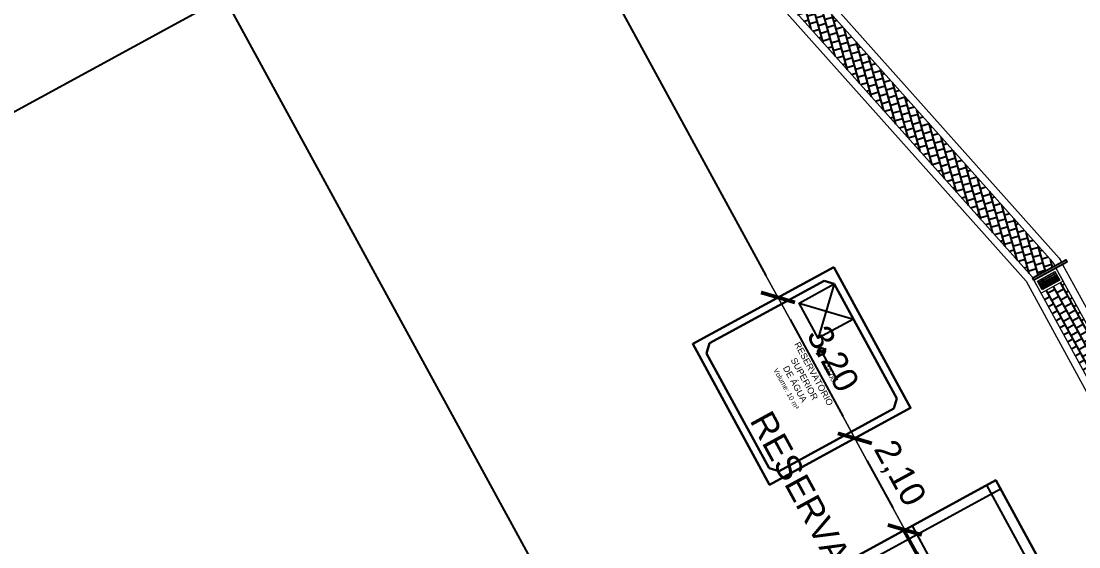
# Model space of a CAD drawing. Extents: x 622283 to 622521, y 9224861 to 9225135.
# Drawn here: x 622376.71 to 622397.8, y 9224994.43 to 9225004.92 of the extents above; entities that cross this region are included whole.
import ezdxf
from ezdxf.lldxf.tags import DXFTag

# ---------------------------------------------------------------- set-up
doc = ezdxf.new("R2010")
doc.units = 0
doc.header["$PDMODE"] = 32
doc.header["$PDSIZE"] = 2.4
for name, color, linetype, lineweight in [('A-COTAS', 12, 'Continuous', 9), ('A-PAREDE', 5, 'Continuous', 30), ('A-VISTA01', 1, 'Continuous', 20), ('A-VISTA06', 6, 'Continuous', 0)]:
    doc.layers.add(name, color=color, linetype=linetype, lineweight=lineweight)
doc.layers.add('A-TEXTO1', color=7, linetype='Continuous', true_color=0x000000)
doc.layers.add('A_lay', color=7, linetype='Continuous', true_color=0x919191)
doc.layers.add('A_PROJEÇÃO', color=7, linetype='DASHED')
doc.layers.add('G_HACHURA', color=9, linetype='Continuous')
doc.styles.add('A2 Arquitetos', font='arial.ttf')
doc.styles.add('Century Gothic', font='arial.ttf')
doc.styles.get("Standard").update_dxf_attribs({"font": 'arial.ttf', "height": 1})
tags = doc.linetypes.add('DASHED', pattern=[0.75, 0.5, -0.25]).pattern_tags.tags
tags[6:7] = [DXFTag(74, 4), DXFTag(75, 0), DXFTag(340, '0'), DXFTag(46, 0.0), DXFTag(50, 0.0), DXFTag(44, 0.0), DXFTag(45, 0.0)]
tags[4:5] = [DXFTag(74, 4), DXFTag(75, 0), DXFTag(340, '0'), DXFTag(46, 0.0), DXFTag(50, 0.0), DXFTag(44, 0.0), DXFTag(45, 0.0)]
doc.dimstyles.new('COTA_250', dxfattribs={"dimscale": 250, "dimtxt": 0.002, "dimasz": 0.00025, "dimexe": 0.00075, "dimexo": 0.00075, "dimgap": 0.0005, "dimtad": 1, "dimzin": 4, "dimdsep": 46, "dimtxsty": 'Century Gothic', "dimblk": 'PU-Tick', "dimcen": 0.001, "dimdle": 0.00075, "dimse1": 1, "dimse2": 1, "dimclrd": 256, "dimclre": 256, "dimclrt": 256, "dimadec": 0, "dimazin": 0, "dimtfac": 1, "dimtix": 1, "dimtmove": 0, "dimatfit": 3, "dimldrblk": 'DOT', "dimfxl": 1, "dimarcsym": 0})

# ---------------------------------------------------------------- blocks, each defined once
blk = doc.blocks.new('Reservatorio_Sup')
at = {"layer": 'A-TEXTO1'}
h = blk.add_hatch(color=256, dxfattribs=at)
h.dxf.hatch_style = 1
h.paths.add_polyline_path([(207844.9719152112, 9278544.509004906), (207844.9719152112, 9278544.437142992), (207845.0437771686, 9278544.437142992, 0.4142135075525849)])
h.paths.add_polyline_path([(207844.9719152112, 9278544.437142992), (207844.9000532987, 9278544.437142992, 0.4142136171936075), (207844.9719152112, 9278544.365281079)])
at = {"layer": 'A-PAREDE'}
for p, q in [((207843.7623593831, 9278545.155746967), (207843.9123593831, 9278545.305746967)), ((207846.6623593831, 9278545.155746967), (207846.5123593831, 9278545.305746967)), ((207843.7623593831, 9278542.555746969), (207843.9123593831, 9278542.405746968)), ((207846.6623593831, 9278542.555746969), (207846.5123593831, 9278542.405746968))]:
    blk.add_line(p, q, dxfattribs=at)
blk.add_lwpolyline([(207843.6123593831, 9278545.455746967), (207846.8123593831, 9278545.455746967), (207846.8123593831, 9278542.255746968), (207843.6123593831, 9278542.255746968)], close=True, dxfattribs=at)
for points in [[(207843.9123593831, 9278545.305746967), (207846.5123593831, 9278545.305746967)], [(207843.7623593831, 9278542.555746969), (207843.7623593831, 9278545.155746967)], [(207846.6623593831, 9278545.155746967), (207846.6623593831, 9278542.555746969)], [(207846.5123593831, 9278542.405746968), (207843.9123593831, 9278542.405746968)]]:
    blk.add_lwpolyline(points, dxfattribs=at)
at = {"layer": 'A-TEXTO1'}
for p, q in [((207844.8654656257, 9278544.43714306), (207845.628351587, 9278544.43714306)), ((207844.9719152112, 9278544.544610789), (207844.9719152112, 9278544.317425901))]:
    blk.add_line(p, q, dxfattribs=at)
blk.add_circle((207844.9719152112, 9278544.43714306), 0.07186191701812356, dxfattribs=at)
at = {"layer": 'A_PROJEÇÃO'}
for p, q in [((207843.9123593831, 9278545.305746967), (207844.7123593831, 9278544.505746966)), ((207843.9123593831, 9278544.505746966), (207844.7123593831, 9278545.305746967))]:
    blk.add_line(p, q, dxfattribs=at)
blk.add_lwpolyline([(207843.9123593831, 9278545.305746967), (207844.7123593831, 9278545.305746967), (207844.7123593831, 9278544.505746966), (207843.9123593831, 9278544.505746966), (207843.9123593831, 9278545.305746967)], dxfattribs=at)
at = {"layer": 'A-TEXTO1', "ltscale": 0.0005, "style": 'A2 Arquitetos'}
blk.add_text('+10.00', height=0.102, dxfattribs=at).set_placement((207845.175307504, 9278544.322877439))
at = {"layer": 'A-TEXTO1', "ltscale": 0.0005, "insert": (207844.7320672687, 9278543.413536912), "char_height": 0.1275, "attachment_point": 7, "style": 'A2 Arquitetos'}
blk.add_mtext_dynamic_manual_height_columns('\\pxqc;RESERVATÓRIO SUPERIOR DE ÁGUA\\P{\\H0.78431x;Volume: 10 m³}', width=1.116882196945371, gutter_width=30.31471099704504, heights=[0], dxfattribs=at)
blk = doc.blocks.new('Reservatorio_Inferior')
at = {"layer": 'A-TEXTO1'}
h = blk.add_hatch(color=256, dxfattribs=at)
h.dxf.hatch_style = 1
h.paths.add_polyline_path([(207768.310947186, 9278556.651467234), (207768.310947186, 9278556.57960532), (207768.3828091433, 9278556.57960532, 0.4142135075525849)])
h.paths.add_polyline_path([(207768.310947186, 9278556.57960532), (207768.2390852734, 9278556.57960532, 0.4142136171936075), (207768.310947186, 9278556.507743407)])
at = {"layer": 'A-PAREDE'}
blk.add_lwpolyline([(207767.5263024458, 9278554.959275486), (207771.5263024458, 9278554.959275486), (207771.5263024458, 9278558.959275486), (207767.5263024458, 9278558.959275486)], close=True, dxfattribs=at)
at = {"layer": 'A-TEXTO1'}
for p, q in [((207768.310947186, 9278556.687073117), (207768.310947186, 9278556.45988823)), ((207768.2044976005, 9278556.579605388), (207768.8515294553, 9278556.579605388))]:
    blk.add_line(p, q, dxfattribs=at)
blk.add_circle((207768.310947186, 9278556.579605388), 0.07186191701812356, dxfattribs=at)
at = {"layer": 'A_PROJEÇÃO'}
for p, q in [((207767.7263024458, 9278558.959275486), (207767.7263024458, 9278554.959275486)), ((207769.4263024458, 9278558.959275486), (207769.4263024458, 9278554.959275486)), ((207769.6263024458, 9278558.959275486), (207769.6263024458, 9278554.959275486)), ((207771.3263024458, 9278554.959275486), (207771.3263024458, 9278558.959275486)), ((207771.5263024458, 9278558.759275487), (207767.5263024458, 9278558.759275487)), ((207767.5263024458, 9278557.059275486), (207771.5263024458, 9278557.059275486)), ((207767.5263024458, 9278556.859275486), (207771.5263024458, 9278556.859275486)), ((207767.5263024458, 9278555.159275483), (207771.5263024458, 9278555.159275485))]:
    blk.add_line(p, q, dxfattribs=at)
at = {"layer": 'A-TEXTO1', "insert": (207768.7468251517, 9278556.469895089), "char_height": 0.1, "attachment_point": 7}
blk.add_mtext_dynamic_manual_height_columns('\\pxsm1.5,qr;{\\fArial|b0|i0|c0|p34;+0.75}', width=0.1, gutter_width=30.31471099704504, heights=[0], dxfattribs=at)
at = {"layer": 'A-TEXTO1', "ltscale": 0.0005, "insert": (207767.6862863295, 9278555.548107663), "char_height": 0.1275, "attachment_point": 7, "style": 'A2 Arquitetos'}
blk.add_mtext_dynamic_manual_height_columns('\\pxqc;BASE PARA RESERVATÓRIO INFERIOR DE ÁGUA\\P{\\H0.78431x;Volume Útil: 25.00 m³}', width=1.788665961879305, gutter_width=30.31471099704504, heights=[0], dxfattribs=at)
blk = doc.blocks.new('Curral_Suino_Caprino')
at = {"layer": 'A-VISTA06'}
h = blk.add_hatch(dxfattribs=at)
h.set_pattern_fill('ANSI32', color=256, scale=0.1, angle=45)
h.set_pattern_definition([(90, (0.4682175397756509, 1.120568381622434), (-0.03750000000000001, 3.469446951953614e-18), []), (90, (0.4807175397546644, 1.133068381601447), (-0.03750000000000001, 3.469446951953614e-18), [])])
h.paths.add_polyline_path([(207849.0009296726, 9278549.989770943), (207848.8009296725, 9278549.989770943), (207848.8009296725, 9278549.589808611), (207849.0009296726, 9278549.589808611)])
at = {"layer": 'A_lay', "true_color": 0xa1a1a1}
h = blk.add_hatch(dxfattribs=at)
h.set_pattern_fill('AR-B88', color=253, scale=0.02)
h.set_pattern_definition([(0, (0, 0), (0, 0.16), []), (90, (0, 0), (-0.07999999999999999, 0.16), [0.16, -0.16])])
h.paths.add_polyline_path([(207848.7509296726, 9278549.539808556), (207839.0777529167, 9278549.539808547), (207839.0777529168, 9278550.039770944), (207848.7509296726, 9278550.039770944)])
h = blk.add_hatch(dxfattribs=at)
h.set_pattern_fill('AR-B88', color=253, scale=0.02, angle=13)
h.set_pattern_definition([(13, (207849.194050578, 9278514.813470237), (-0.0359921686950184, 0.1558992103656376), []), (103, (207849.194050578, 9278514.813470237), (-0.1139417738778372, 0.1379031260181284), [0.16, -0.16])])
h.paths.add_polyline_path([(207856.4026957992, 9278548.354753638), (207856.289689945, 9278547.867690941), (207849.1235959711, 9278549.539808556), (207849.1005362104, 9278549.539808556), (207849.1005362104, 9278550.039770944), (207849.1813183924, 9278550.039770944)])
at = {"layer": 'A-PAREDE', "lineweight": 25}
blk.add_lwpolyline([(207849.0509296726, 9278549.539808555), (207849.1005362104, 9278549.539808555), (207849.1005362104, 9278550.289770894), (207849.0509296726, 9278550.289770894)], close=True, dxfattribs=at)
at = {"layer": 'A-VISTA01'}
for p, q in [((207849.0509296726, 9278550.189770944), (207839.0777529168, 9278550.189770944)), ((207849.1940505781, 9278550.189770944), (207849.1005362104, 9278550.189770944)), ((207849.1940505781, 9278550.189770944), (207856.7240446061, 9278548.431948083)), ((207849.0509296726, 9278550.039770944), (207839.0777529168, 9278550.039770944)), ((207849.1813183924, 9278550.039770944), (207849.1005362104, 9278550.039770944)), ((207849.1813183924, 9278550.039770944), (207856.7240446061, 9278548.279770948)), ((207839.0777529168, 9278549.539808547), (207849.1235959712, 9278549.539808556)), ((207849.1235959711, 9278549.539808556), (207856.8581296091, 9278547.735052718)), ((207849.1063273761, 9278549.38980861), (207839.0777529168, 9278549.38980861)), ((207849.1063273761, 9278549.38980861), (207856.824044606, 9278547.588976668))]:
    blk.add_line(p, q, dxfattribs=at)
at = {"layer": 'A-VISTA06'}
for p, q in [((207849.0509296725, 9278549.53980861), (207849.0509296726, 9278550.039770944)), ((207849.1005361968, 9278549.539808609), (207849.1005361968, 9278550.039770942))]:
    blk.add_line(p, q, dxfattribs=at)
for points in [[(207849.0509296726, 9278550.039770944), (207848.7509296726, 9278550.039770944), (207848.7509296726, 9278549.53980861), (207849.0509296725, 9278549.53980861)], [(207849.0009296726, 9278549.989770943), (207848.8009296726, 9278549.989770943), (207848.8009296725, 9278549.589808611), (207849.0009296726, 9278549.589808611)]]:
    blk.add_lwpolyline(points, close=True, dxfattribs=at)
blk = doc.blocks.new('PU-Tick')
for p, q in [((-9e-16, -1), (9e-16, 1)), ((1, 0), (-1, 0))]:
    blk.add_line(p, q)
at = {"color": 0, "linetype": 'ByBlock', "const_width": 0.15}
blk.add_lwpolyline([(-0.5, -0.5), (0.5, 0.5)], dxfattribs=at)
blk = doc.blocks.new('*D698')
at = {"layer": 'A-COTAS', "lineweight": -2, "transparency": 16777216}
blk.add_line((66.19527907948941, 53.83674686588347), (85.59858896955848, 53.83674686588347), dxfattribs=at)
at = {"layer": 'Defpoints', "color": 0, "transparency": 16777216}
for p in [(65.69527907948941, 55.87354910001159), (86.09858896955848, 53.83674686588347), (86.09858896955848, 53.50143008958548)]:
    blk.add_point(p, dxfattribs=at)
at = {"layer": 'A-COTAS', "lineweight": -2, "transparency": 16777216, "xscale": 0.5, "yscale": 0.5, "zscale": 0.5, "rotation": 180}
blk.add_blockref('PU-Tick', (65.69527907948941, 53.83674686588347), dxfattribs=at)
at = {"layer": 'A-COTAS', "lineweight": -2, "transparency": 16777216, "xscale": 0.5, "yscale": 0.5, "zscale": 0.5}
blk.add_blockref('PU-Tick', (86.09858896955848, 53.83674686588347), dxfattribs=at)
at = {"layer": 'A-COTAS', "transparency": 16777216, "insert": (75.89693402452394, 54.21703335974431), "char_height": 0.5, "attachment_point": 5, "style": 'Century Gothic'}
blk.add_mtext('20.40', dxfattribs=at)
blk = doc.blocks.new('_Dot')
at = {"layer": 'G_HACHURA', "color": 0, "lineweight": -2}
blk.add_line((-0.5, 0), (-1, 0), dxfattribs=at)
at = {"layer": 'G_HACHURA', "color": 0, "const_width": 0.5}
blk.add_lwpolyline([(-0.25, 0, 1), (0.25, 0, 1)], format="xyb", close=True, dxfattribs=at)
blk = doc.blocks.new('*D699')
at = {"layer": 'A-COTAS', "lineweight": -2, "transparency": 16777216}
blk.add_line((86.59858896955848, 53.83674686402082), (88.79858896881342, 53.83674686402082), dxfattribs=at)
at = {"layer": 'Defpoints', "color": 0, "transparency": 16777216}
for p in [(89.29858896881342, 53.83674686402082), (86.09858896955848, 53.50143008958548), (89.29858896881342, 53.50143008865416)]:
    blk.add_point(p, dxfattribs=at)
at = {"layer": 'A-COTAS', "lineweight": -2, "transparency": 16777216, "xscale": 0.5, "yscale": 0.5, "zscale": 0.5, "rotation": 180}
blk.add_blockref('PU-Tick', (86.09858896955848, 53.83674686402082), dxfattribs=at)
at = {"layer": 'A-COTAS', "lineweight": -2, "transparency": 16777216, "xscale": 0.5, "yscale": 0.5, "zscale": 0.5}
blk.add_blockref('PU-Tick', (89.29858896881342, 53.83674686402082), dxfattribs=at)
at = {"layer": 'A-COTAS', "transparency": 16777216, "insert": (87.69858896918595, 54.2172038899417), "char_height": 0.5, "attachment_point": 5, "style": 'Century Gothic'}
blk.add_mtext('3.20', dxfattribs=at)
blk = doc.blocks.new('*D700')
at = {"layer": 'A-COTAS', "lineweight": -2, "transparency": 16777216}
blk.add_line((89.79858896881342, 53.83674686588347), (90.87821035925299, 53.83674686588347), dxfattribs=at)
at = {"layer": 'Defpoints', "color": 0, "transparency": 16777216}
for p in [(91.37821035925299, 53.83674686588347), (89.29858896881342, 53.50143008865416), (91.37821035925299, 53.48708133585751)]:
    blk.add_point(p, dxfattribs=at)
at = {"layer": 'A-COTAS', "lineweight": -2, "transparency": 16777216, "xscale": 0.5, "yscale": 0.5, "zscale": 0.5, "rotation": 180}
blk.add_blockref('PU-Tick', (89.29858896881342, 53.83674686588347), dxfattribs=at)
at = {"layer": 'A-COTAS', "lineweight": -2, "transparency": 16777216, "xscale": 0.5, "yscale": 0.5, "zscale": 0.5}
blk.add_blockref('PU-Tick', (91.37821035925299, 53.83674686588347), dxfattribs=at)
at = {"layer": 'A-COTAS', "transparency": 16777216, "insert": (90.3383996640332, 54.26222435565155), "char_height": 0.5, "attachment_point": 5, "style": 'Century Gothic'}
blk.add_mtext('2,10', dxfattribs=at)
blk = doc.blocks.new('*D701')
at = {"layer": 'A-COTAS', "lineweight": -2, "transparency": 16777216}
blk.add_line((91.87821035925299, 53.83674686588347), (94.87821035925299, 53.83674686588347), dxfattribs=at)
at = {"layer": 'Defpoints', "color": 0, "transparency": 16777216}
for p in [(95.37821035925299, 53.83674686588347), (91.37821035925299, 53.48708133585751), (95.37821035925299, 53.55599797982723)]:
    blk.add_point(p, dxfattribs=at)
at = {"layer": 'A-COTAS', "lineweight": -2, "transparency": 16777216, "xscale": 0.5, "yscale": 0.5, "zscale": 0.5, "rotation": 180}
blk.add_blockref('PU-Tick', (91.37821035925299, 53.83674686588347), dxfattribs=at)
at = {"layer": 'A-COTAS', "lineweight": -2, "transparency": 16777216, "xscale": 0.5, "yscale": 0.5, "zscale": 0.5}
blk.add_blockref('PU-Tick', (95.37821035925299, 53.83674686588347), dxfattribs=at)
at = {"layer": 'A-COTAS', "transparency": 16777216, "insert": (93.37821035925299, 54.21703335974431), "char_height": 0.5, "attachment_point": 5, "style": 'Century Gothic'}
blk.add_mtext('4.00', dxfattribs=at)
blk = doc.blocks.new('*D734')
at = {"layer": 'A-COTAS', "lineweight": -2, "transparency": 16777216}
blk.add_line((75.56028560549022, 55.37365589104596), (75.56028560549024, 26.5670872628689), dxfattribs=at)
at = {"layer": 'Defpoints', "color": 0, "transparency": 16777216}
for p in [(76.08364459779116, 55.87365589104596), (75.56028560549024, 26.0670872628689), (76.69162765517834, 26.0670872628689)]:
    blk.add_point(p, dxfattribs=at)
at = {"layer": 'A-COTAS', "lineweight": -2, "transparency": 16777216, "xscale": 0.5, "yscale": 0.5, "zscale": 0.5}
for p, rotation in [((75.56028560549022, 55.87365589104596), 90), ((75.56028560549024, 26.0670872628689), 270)]:
    blk.add_blockref('PU-Tick', p, dxfattribs=dict(at, rotation=rotation))
at = {"layer": 'A-COTAS', "transparency": 16777216, "insert": (75.17999911162937, 40.97037157695739), "char_height": 0.5, "attachment_point": 5, "rotation": 90, "style": 'Century Gothic'}
blk.add_mtext('29.81', dxfattribs=at)
blk = doc.blocks.new('*D738')
at = {"layer": 'A-COTAS', "lineweight": -2, "transparency": 16777216}
blk.add_line((92.36286655254662, 47.01621720101684), (6.865665946155787, 47.01621720101684), dxfattribs=at)
at = {"layer": 'Defpoints', "color": 0, "transparency": 16777216}
for p in [(92.86286655254662, 51.30143063887954), (6.365665946155787, 47.01621720101684), (6.365665946155787, 46.99531217943877)]:
    blk.add_point(p, dxfattribs=at)
at = {"layer": 'A-COTAS', "lineweight": -2, "transparency": 16777216, "xscale": 0.5, "yscale": 0.5, "zscale": 0.5, "rotation": 180}
blk.add_blockref('PU-Tick', (6.365665946155787, 47.01621720101684), dxfattribs=at)
at = {"layer": 'A-COTAS', "lineweight": -2, "transparency": 16777216, "xscale": 0.5, "yscale": 0.5, "zscale": 0.5}
blk.add_blockref('PU-Tick', (92.86286655254662, 47.01621720101684), dxfattribs=at)
at = {"layer": 'A-COTAS', "transparency": 16777216, "insert": (49.6142662493512, 47.39650369487769), "char_height": 0.5, "attachment_point": 5, "style": 'Century Gothic'}
blk.add_mtext('86.50', dxfattribs=at)
blk = doc.blocks.new('A$Ce07cc1b0')
at = {"layer": 'A-PAREDE', "xscale": -1, "rotation": 359.9999999998639}
blk.add_blockref('Curral_Suino_Caprino', (207937.2893016478, -9278491.056115557), dxfattribs=at)
at = {"layer": 'A-PAREDE'}
for name, p in [('Reservatorio_Inferior', (-207676.1480920864, -9278503.057845391)), ('Reservatorio_Sup', (-207757.5137704136, -9278490.354316883))]:
    blk.add_blockref(name, p, dxfattribs=at)
at = {"layer": 'A-TEXTO1', "color": 12, "true_color": 0xdb0000, "insert": (97.94256587233394, 52.15010313689709), "char_height": 0.5000000000000001, "attachment_point": 9, "rotation": 359.99220370552376}
blk.add_mtext_dynamic_manual_height_columns('\\pxqc;RESERVATÓRIOS', width=13.91980290145148, gutter_width=30.31471099704505, heights=[0], dxfattribs=at)
at = {"layer": 'A-COTAS'}
dim = blk.add_linear_dim(base=(75.56028560549024, 26.0670872628689), p1=(76.08364459779114, 55.87365589104593), p2=(76.69162765517831, 26.06708726286888), angle=270, dimstyle='COTA_250', override={"dimasz": 0.002, "dimdle": 0.001}, dxfattribs=at)
dim.commit()
dim.dimension.update_dxf_attribs({"geometry": '*D734', "text_midpoint": (75.17999911162937, 40.97037157695739)})
for base, p1, p2, picture, middle in [((86.09858896955848, 53.83674686588347), (65.69527907948941, 55.87354910001159), (86.09858896955848, 53.50143008958548), '*D698', (75.89693402452394, 54.21703335974431)), ((89.29858896881342, 53.83674686402082), (86.09858896955848, 53.50143008958548), (89.29858896881342, 53.50143008865416), '*D699', (87.69858896918595, 54.2172038899417)), ((95.37821035925299, 53.83674686588347), (91.37821035925299, 53.48708133585751), (95.37821035925299, 53.55599797982723), '*D701', (93.37821035925299, 54.21703335974431)), ((6.365665946155787, 47.01621720101684), (92.86286655254662, 51.30143063887954), (6.365665946155787, 46.99531217943877), '*D738', (49.6142662493512, 47.39650369487769))]:
    dim = blk.add_linear_dim(base=base, p1=p1, p2=p2, dimstyle='COTA_250', override={"dimasz": 0.002, "dimdle": 0.001}, dxfattribs=at)
    dim.commit()
    dim.dimension.update_dxf_attribs({"geometry": picture, "text_midpoint": middle})
dim = blk.add_linear_dim(base=(91.37821035925299, 53.83674686588347), p1=(89.29858896881342, 53.50143008865416), p2=(91.37821035925299, 53.48708133585751), text='2,10', dimstyle='COTA_250', override={"dimasz": 0.002, "dimdle": 0.001}, dxfattribs=at)
dim.commit()
dim.dimension.update_dxf_attribs({"geometry": '*D700', "text_midpoint": (90.3383996640332, 54.26222435565155)})

msp = doc.modelspace()

# ---------------------------------------------------------------- block references
at = {"rotation": 298.6104596680653}
msp.add_blockref('A$Ce07cc1b0', (622303.3134132684, 9225049.212860987), dxfattribs=at)

doc.saveas('drawing.dxf')
